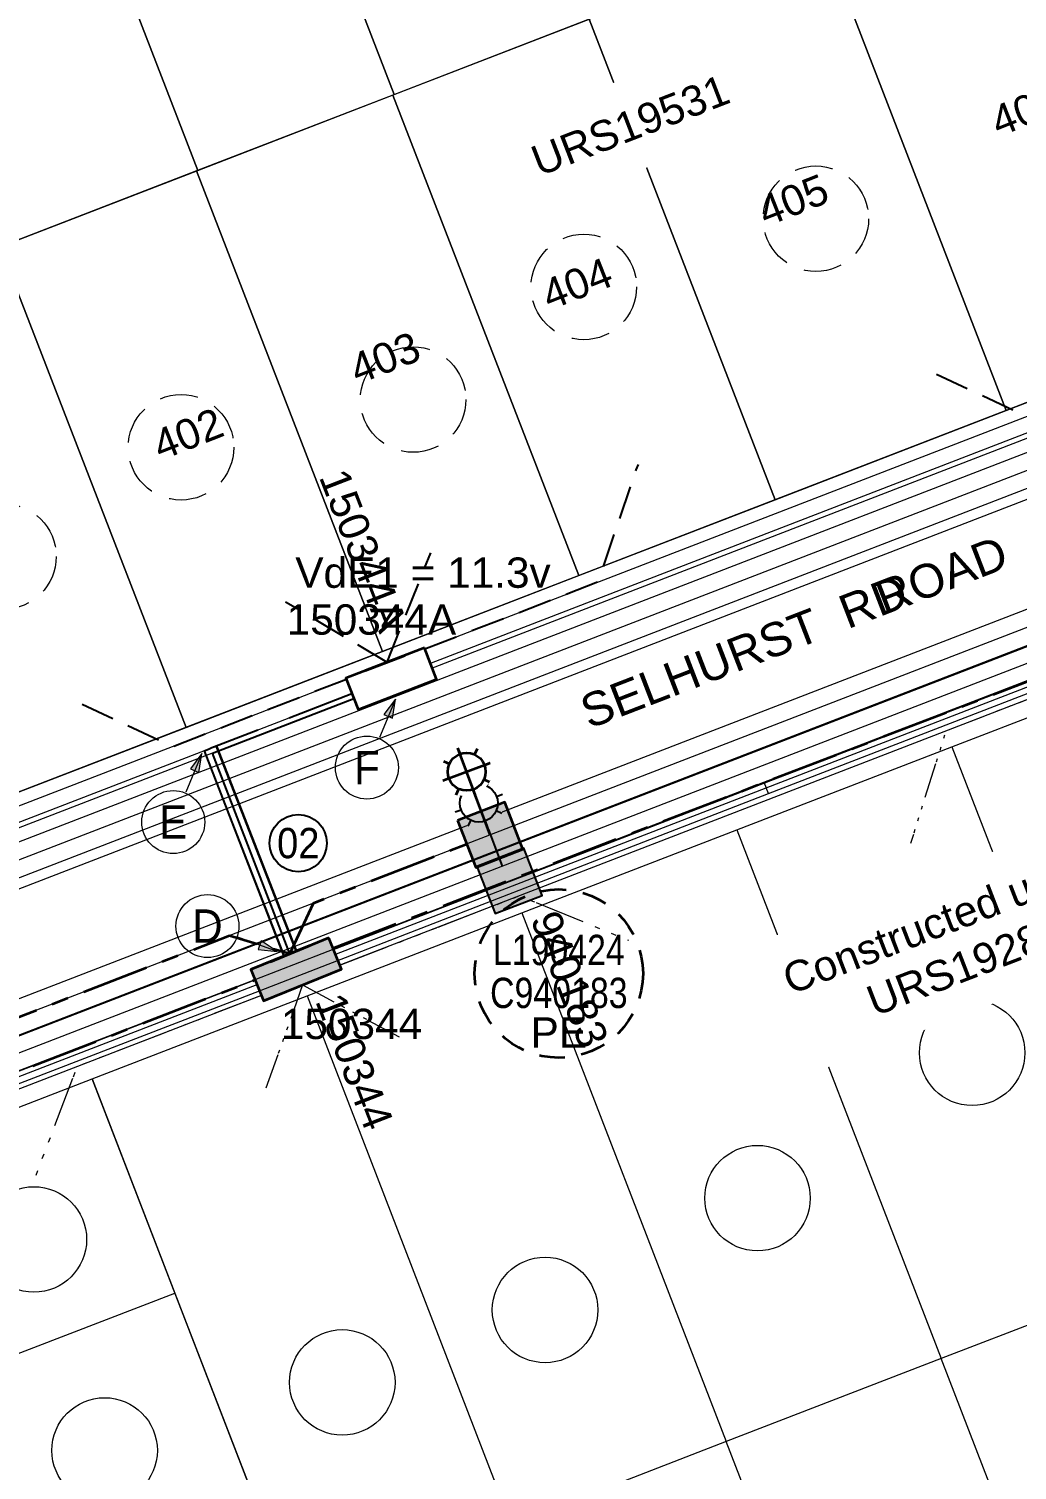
# Model space of a CAD drawing. Header units: metres. Extents: x 0 to 311505, y 0 to 6270811.
# Drawn here: x 310844.2 to 310902.9, y 6270259.9 to 6270345.5 of the extents above; entities that cross this region are included whole.
import ezdxf
from ezdxf import colors
from ezdxf.entities.mleader import LeaderData, LeaderLine
from ezdxf.enums import TextEntityAlignment as Align
from ezdxf.math import Vec2, Vec3

# ---------------------------------------------------------------- set-up
doc = ezdxf.new("R2010")
doc.units = ezdxf.units.M
for name, pattern in [('Cable Exist UG', [7, 4, -1, 1, -1]), ('Dash', [5, 3, -2]), ('HIDDEN', [0.375, 0.25, -0.125]), ('IE Trench LV', [6, 4, -2]), ('PHANTOM', [6.15, 3, -0.75, 0.3, -0.75, 0.3, -0.75, 0.3])]:
    doc.linetypes.add(name, pattern=pattern)
doc.layers.get('0').update_dxf_attribs({"color": 6})
for name, color, linetype, lineweight in [('_User Miscellaneous1', 30, 'Continuous', 13), ('_User Miscellaneous2', 31, 'Continuous', 13), ('_User_LV_Exist', 5, 'Continuous', 35), ('Cadastre Developer_SP_NEW', 92, 'Continuous', 15), ('Cadastre Land Parcels_SP_EXT', 118, 'Continuous', 15), ('Cadastre Water_SP_EXT', 158, 'Continuous', 15)]:
    doc.layers.add(name, color=color, linetype=linetype, lineweight=lineweight)
doc.layers.add('_User Miscellaneous10', color=252, linetype='Continuous', lineweight=13, plot=False, transparency=0.9)
doc.layers.add('_User Miscellaneous8', color=181, linetype='Continuous', lineweight=13, transparency=0.5)
doc.layers.add('Cadastre Roads_SP_NEW', color=214, linetype='Continuous', lineweight=15, transparency=0.65)
for name, color, linetype in [('Duct_SP_NEW', 2, 'Continuous'), ('Equip_SP_SL_EXT', 7, 'Continuous'), ('Equip_SP_SL_NEW', 2, 'Continuous'), ('Mains_LV_NEW_R94', 2, 'Continuous'), ('Mains_LV_New_T84', 2, 'Cable x'), ('Notes', 7, 'Continuous'), ('Services_SP_NEW_UG', 2, 'IE Trench LV'), ('SupportsUG_SP_LV_EXT', 7, 'Continuous'), ('SupportsUG_SP_LV_NEW', 2, 'Continuous'), ('SupportsUG_SP_LV_SL_NEW', 2, 'Continuous'), ('Trench_SP_NEW', 2, 'Continuous')]:
    doc.layers.add(name, color=color, linetype=linetype)
doc.styles.add('ARIAL', font='arial.ttf', dxfattribs={"height": 2})
doc.styles.add('ieISOCP', font='arial.ttf', dxfattribs={"height": 1.5})
doc.styles.add('SL_LABEL', font='arial.ttf', dxfattribs={"height": 2})
doc.styles.get("Standard").update_dxf_attribs({"font": 'arial.ttf'})
doc.linetypes.add('Cable 1', pattern='A,5,-0.3,["//",Standard,S=1.35,R=0,X=0,Y=-0.65],-1.2', length=6.5)
doc.linetypes.add('Cable x', pattern='A,4.5,-0.01,["X",Standard,S=1.25,R=0,X=0,Y=-0.65],-1.2', length=5.71)

# ---------------------------------------------------------------- blocks, each defined once
blk = doc.blocks.new('*U469')
at = {"transparency": 33554687, "width": 0.9}
blk.add_attdef('ASSET_NUM', text='', height=2, dxfattribs=at).set_placement((4, 2), align=Align.MIDDLE_LEFT)
at = {"transparency": 33554687}
for tag, p, flags in [('SUBURB', (-2, 0), 1), ('STREETNAME', (-1.8, 0), 9), ('PARENT', (-1.6, 0), 9), ('NOTES', (-1.4, 0), 9), ('LOCATION', (-1.2, 0), 9), ('LEGEND', (-1, 0), 9), ('USAGE', (-0.8, 0), 9), ('SUPPORT_TYPE', (-0.6, 0), 9), ('STATE', (-0.4, 0), 9), ('OWNED_BY', (-0.2, 0), 9)]:
    blk.add_attdef(tag, p, '', height=0.2, rotation=270, dxfattribs=dict(at, flags=flags))
blk.add_wipeout([(2.693, 0.019), (-1.937, -1.871), (-2.693, -0.019), (1.937, 1.871)], dxfattribs=at)
at = {"layer": 'SupportsUG_SP_LV_EXT', "transparency": 33554687}
h = blk.add_hatch(color=256, dxfattribs=at)
h.dxf.hatch_style = 1
h.paths.add_polyline_path([(1.937, 1.871), (-1.535, 0.453), (0.779, 1.398), (-2.693, -0.019), (-1.937, -1.871), (2.693, 0.019)])
at = {"transparency": 33554687}
blk.add_lwpolyline([(1.937, 1.871), (-1.535, 0.453), (0.779, 1.398), (-2.693, -0.019), (-1.937, -1.871), (2.693, 0.019)], close=True, dxfattribs=at)
blk = doc.blocks.new('*U367')
at = {"width": 0.9}
blk.add_attdef('ASSET_NUM', text='', height=2, dxfattribs=at).set_placement((4, 2), align=Align.MIDDLE_LEFT)
for tag, p, flags in [('SUBURB', (-2, 0), 1), ('STREETNAME', (-1.8, 0), 9), ('PARENT', (-1.6, 0), 9), ('NOTES', (-1.4, 0), 9), ('LOCATION', (-1.2, 0), 9), ('LEGEND', (-1, 0), 9), ('USAGE', (-0.8, 0), 9), ('SUPPORT_TYPE', (-0.6, 0), 9), ('STATE', (-0.4, 0), 9), ('OWNED_BY', (-0.2, 0), 9)]:
    blk.add_attdef(tag, p, '', height=0.2, rotation=270, dxfattribs=dict(flags=flags))
at = {"transparency": 33554687}
blk.add_wipeout([(2.692, -0.032), (-1.972, -1.834), (-2.692, 0.032), (1.972, 1.834)], dxfattribs=at)
blk.add_lwpolyline([(1.972, 1.834), (-1.526, 0.482), (0.806, 1.383), (-2.692, 0.032), (-1.972, -1.834), (2.692, -0.032)], close=True)
blk = doc.blocks.new('*U352')
at = {"layer": 'Equip_SP_SL_EXT'}
h = blk.add_hatch(color=256, dxfattribs=at)
h.dxf.hatch_style = 1
h.paths.add_polyline_path([(-1.5, 1.5), (-1.5, -1.5), (1.5, -1.5), (1.5, 1.5)])
blk.add_lwpolyline([(-1.5, 1.5), (-1.5, -1.5), (1.5, -1.5), (1.5, 1.5)], close=True)
at = {"width": 0.9, "flags": 8}
blk.add_attdef('ASSET_NUM', text='', height=2, dxfattribs=at).set_placement((4, 2), align=Align.MIDDLE_LEFT)
at = {"flags": 1}
blk.add_attdef('Z', (-2.351, -1.813), '', height=0.2, rotation=270, dxfattribs=at)
at = {"flags": 9}
for tag, p in [('NOTES', (-2, -1.813)), ('SUBURB', (-1.8, -1.813)), ('STREETNAME', (-1.6, -1.813)), ('LOCATION', (-1.4, -1.813)), ('LEGEND', (-1.2, -1.813)), ('USAGE', (-1, -1.813)), ('STATE', (-0.8, -1.813)), ('OWNED_BY', (-0.6, -1.813)), ('COLUMN_TYPE', (-0.4, -1.813)), ('STREET_CODE', (-0.2, -1.813)), ('STRUCTURE_PLANT_NUMBER', (0.031, -1.813))]:
    blk.add_attdef(tag, text='', height=0.2, rotation=270, dxfattribs=at).set_placement(p, align=Align.MIDDLE_LEFT)
blk = doc.blocks.new('*U431')
blk.add_circle((0, 0), 1.7)
at = {"width": 0.9}
blk.add_attdef('CODE', text='', height=1.8, dxfattribs=at).set_placement((0, 0), align=Align.MIDDLE_CENTER)
at = {"flags": 1}
blk.add_attdef('Z', (0, 0), '', height=0.2, dxfattribs=at)
blk = doc.blocks.new('*U458')
at = {"transparency": 33554687, "style": 'SL_LABEL'}
for tag, height, rotation, flags, p in [('ASSET_NUM', 1, 110.46984, 8, (3.469, -0.047)), ('STREET_CODE', 0.001, 270, 9, (0.001, 0))]:
    blk.add_attdef(tag, text='', height=height, rotation=rotation, dxfattribs=dict(at, flags=flags)).set_placement(p, align=Align.MIDDLE_LEFT)
at = {"transparency": 33554687}
for tag, height, rotation, flags, p in [('LNUMBER', 1, 110.46984, 8, (5.343, 0.653)), ('LANTNUMBER', 0.2, 270, 9, (-1.4, 2.6)), ('LOUTREACH', 0.2, 270, 9, (-1.4, 2.2)), ('LOUTREACHVOCAB', 0.2, 270, 9, (-1.4, 2)), ('LRATECODE', 0.2, 270, 9, (-1.4, 1.8)), ('LREMOVE', 0.2, 270, 9, (-1.4, 1.6)), ('LREPLACE', 0.2, 270, 9, (-1.4, 1.4)), ('LTYPEVOCAB', 0.2, 270, 9, (-1.4, 1)), ('LTYPE', 0.2, 270, 9, (-1.4, 1.2)), ('LEGEND', 0.2, 270, 9, (-1.4, 0.8)), ('SUBURB', 0.2, 270, 9, (-1.4, 0.6)), ('STREETNAME', 0.2, 270, 9, (-1.4, 0.4)), ('LOCATION', 0.2, 270, 9, (-1.4, 0.2)), ('LNEW', 0.2, 270, 9, (-6.4, 0)), ('LMASTVOCAB', 0.2, 270, 9, (-6.2, 0)), ('LMAST', 0.2, 270, 9, (-6, 0)), ('LLAMPVOCAB', 0.2, 270, 9, (-5.8, 0)), ('LLAMP', 0.2, 270, 9, (-5.6, 0)), ('LEXIST', 0.2, 270, 9, (-5.4, 0)), ('LCHARGE3PERCENT', 0.2, 270, 9, (-5.2, 0)), ('LCHARGE3', 0.2, 270, 9, (-5, 0)), ('LCHARGE2PERCENT', 0.2, 270, 9, (-4.8, 0)), ('LCHARGE2', 0.2, 270, 9, (-4.6, 0)), ('LCHARGE1PERCENT', 0.2, 270, 9, (-4.4, 0)), ('LCHARGE1', 0.2, 270, 9, (-4.2, 0)), ('LCATEGORY', 0.2, 270, 9, (-4, 0)), ('LBRACKETVOCAB', 0.2, 270, 9, (-3.8, 0)), ('LBRACKET', 0.2, 270, 9, (-3.6, 0)), ('LKINGHEIGHT', 0.2, 270, 9, (-3.4, 0)), ('CREPLACE', 0.2, 270, 9, (-3.2, 0)), ('CREMOVE', 0.2, 270, 9, (-3, 0)), ('CNUMBER', 0.2, 270, 9, (-2.8, 0)), ('CNEW', 0.2, 270, 9, (-2.6, 0)), ('CEXIST', 0.2, 270, 9, (-2.4, 0)), ('USAGE', 0.2, 270, 9, (-2.2, 0)), ('STATE', 0.2, 270, 9, (-2, 0)), ('OWNED_BY', 0.2, 270, 9, (-1.8, 0)), ('ORIENTATION', 0.2, 270, 9, (-1.6, 0)), ('OPERATING_VOLTAGE', 0.2, 270, 9, (-1.4, 0)), ('MAINTAINED_BY', 0.2, 270, 9, (-1.4, -0.663)), ('NOTES', 0.2, 270, 9, (-1.4, 0)), ('NO_PHASES', 0.2, 270, 9, (-1.2, 0)), ('LANTERN_TYPE', 0.2, 270, 9, (-1, 0)), ('LANTERN_PURPOSE', 0.2, 270, 9, (-0.8, 0)), ('CONTROL_TYPE', 0.2, 270, 9, (-0.6, 0)), ('CONSTRUCTED_VOLTAGE', 0.2, 270, 9, (-0.4, 0))]:
    blk.add_attdef(tag, text='', height=height, rotation=rotation, dxfattribs=dict(at, flags=flags)).set_placement(p, align=Align.MIDDLE_LEFT)
for tag, p, height, flags in [('OPERATED_BY', (-1.4, -0.407), 0.2, 9), ('Z', (0, 0), 0.001, 1)]:
    blk.add_attdef(tag, p, '', height=height, rotation=270, dxfattribs=dict(at, flags=flags))
blk.add_wipeout([(4.865, -0.927), (6.078, -1.143), (7.036, -1.917), (6.82, -3.13), (6.045, -4.088), (4.832, -3.872), (3.874, -3.098), (4.09, -1.885)], dxfattribs=at)
for p, q in [((5.062, -1.454), (4.93, -1.102)), ((6.078, -1.143), (5.922, -1.484)), ((4.09, -1.885), (4.431, -2.041)), ((6.509, -2.114), (6.86, -1.983)), ((4.05, -3.032), (4.401, -2.901)), ((6.82, -3.13), (6.478, -2.975)), ((4.832, -3.872), (4.988, -3.531)), ((6.854, -6.255), (5.848, -3.562))]:
    blk.add_line(p, q, dxfattribs=at)
blk.add_circle((5.455, -2.508), 1.125, dxfattribs=at)
blk = doc.blocks.new('*U474')
at = {"transparency": 33554687, "style": 'SL_LABEL'}
for tag, height, rotation, flags, p in [('ASSET_NUM', 1, 110.46984, 8, (3.469, -0.047)), ('STREET_CODE', 0.001, 270, 9, (0.001, 0))]:
    blk.add_attdef(tag, text='', height=height, rotation=rotation, dxfattribs=dict(at, flags=flags)).set_placement(p, align=Align.MIDDLE_LEFT)
at = {"transparency": 33554687}
for tag, height, rotation, flags, p in [('LNUMBER', 1, 110.46984, 8, (5.343, 0.653)), ('LANTNUMBER', 0.2, 270, 9, (-1.4, 2.6)), ('LOUTREACH', 0.2, 270, 9, (-1.4, 2.2)), ('LOUTREACHVOCAB', 0.2, 270, 9, (-1.4, 2)), ('LRATECODE', 0.2, 270, 9, (-1.4, 1.8)), ('LREMOVE', 0.2, 270, 9, (-1.4, 1.6)), ('LREPLACE', 0.2, 270, 9, (-1.4, 1.4)), ('LTYPEVOCAB', 0.2, 270, 9, (-1.4, 1)), ('LTYPE', 0.2, 270, 9, (-1.4, 1.2)), ('LEGEND', 0.2, 270, 9, (-1.4, 0.8)), ('SUBURB', 0.2, 270, 9, (-1.4, 0.6)), ('STREETNAME', 0.2, 270, 9, (-1.4, 0.4)), ('LOCATION', 0.2, 270, 9, (-1.4, 0.2)), ('LNEW', 0.2, 270, 9, (-6.4, 0)), ('LMASTVOCAB', 0.2, 270, 9, (-6.2, 0)), ('LMAST', 0.2, 270, 9, (-6, 0)), ('LLAMPVOCAB', 0.2, 270, 9, (-5.8, 0)), ('LLAMP', 0.2, 270, 9, (-5.6, 0)), ('LEXIST', 0.2, 270, 9, (-5.4, 0)), ('LCHARGE3PERCENT', 0.2, 270, 9, (-5.2, 0)), ('LCHARGE3', 0.2, 270, 9, (-5, 0)), ('LCHARGE2PERCENT', 0.2, 270, 9, (-4.8, 0)), ('LCHARGE2', 0.2, 270, 9, (-4.6, 0)), ('LCHARGE1PERCENT', 0.2, 270, 9, (-4.4, 0)), ('LCHARGE1', 0.2, 270, 9, (-4.2, 0)), ('LCATEGORY', 0.2, 270, 9, (-4, 0)), ('LBRACKETVOCAB', 0.2, 270, 9, (-3.8, 0)), ('LBRACKET', 0.2, 270, 9, (-3.6, 0)), ('LKINGHEIGHT', 0.2, 270, 9, (-3.4, 0)), ('CREPLACE', 0.2, 270, 9, (-3.2, 0)), ('CREMOVE', 0.2, 270, 9, (-3, 0)), ('CNUMBER', 0.2, 270, 9, (-2.8, 0)), ('CNEW', 0.2, 270, 9, (-2.6, 0)), ('CEXIST', 0.2, 270, 9, (-2.4, 0)), ('USAGE', 0.2, 270, 9, (-2.2, 0)), ('STATE', 0.2, 270, 9, (-2, 0)), ('OWNED_BY', 0.2, 270, 9, (-1.8, 0)), ('ORIENTATION', 0.2, 270, 9, (-1.6, 0)), ('OPERATING_VOLTAGE', 0.2, 270, 9, (-1.4, 0)), ('MAINTAINED_BY', 0.2, 270, 9, (-1.4, -0.663)), ('NOTES', 0.2, 270, 9, (-1.4, 0)), ('NO_PHASES', 0.2, 270, 9, (-1.2, 0)), ('LANTERN_TYPE', 0.2, 270, 9, (-1, 0)), ('LANTERN_PURPOSE', 0.2, 270, 9, (-0.8, 0)), ('CONTROL_TYPE', 0.2, 270, 9, (-0.6, 0)), ('CONSTRUCTED_VOLTAGE', 0.2, 270, 9, (-0.4, 0))]:
    blk.add_attdef(tag, text='', height=height, rotation=rotation, dxfattribs=dict(at, flags=flags)).set_placement(p, align=Align.MIDDLE_LEFT)
for tag, p, height, flags in [('OPERATED_BY', (-1.4, -0.407), 0.2, 9), ('Z', (0, 0), 0.001, 1)]:
    blk.add_attdef(tag, p, '', height=height, rotation=270, dxfattribs=dict(at, flags=flags))
blk.add_wipeout([(4.865, -0.927), (6.078, -1.143), (7.036, -1.917), (6.82, -3.13), (6.045, -4.088), (4.832, -3.872), (3.874, -3.098), (4.09, -1.885)], dxfattribs=at)
for p, q in [((5.062, -1.454), (4.93, -1.102)), ((5.98, -3.913), (4.93, -1.102)), ((6.078, -1.143), (5.922, -1.484)), ((4.05, -3.032), (6.86, -1.983)), ((4.09, -1.885), (4.431, -2.041)), ((6.509, -2.114), (6.86, -1.983)), ((4.05, -3.032), (4.401, -2.901)), ((6.82, -3.13), (6.478, -2.975)), ((4.832, -3.872), (4.988, -3.531)), ((6.854, -6.255), (5.848, -3.562))]:
    blk.add_line(p, q, dxfattribs=at)
blk.add_circle((5.455, -2.508), 1.125, dxfattribs=at)
blk = doc.blocks.new('*U285')
at = {"linetype": 'Dash', "ltscale": 0.5}
blk.add_circle((0, 0), 5, dxfattribs=at)
at = {"insert": (0, -2.6), "char_height": 1.8, "attachment_point": 2}
blk.add_mtext('PE', dxfattribs=at)
at = {"width": 0.8}
blk.add_attdef('SNUMBER', text='', height=1.8, dxfattribs=at).set_placement((0, 0.5), align=Align.CENTER)
at = {"flags": 1}
blk.add_attdef('Z', (0, 0), '', height=0.2, dxfattribs=at)
at = {"width": 0.8}
blk.add_attdef('CNUMBER', text='', height=1.8, dxfattribs=at).set_placement((0, -0.25), align=Align.TOP_CENTER)
blk = doc.blocks.new('*U486')
at = {"transparency": 33554687}
h = blk.add_hatch(color=256, dxfattribs=at)
h.dxf.hatch_style = 1
h.paths.add_polyline_path([(2.906, -0.787), (2.735, -1.258), (3.76, -1.363)])
blk.add_line((3.76, -1.363), (1.645, -0.596), dxfattribs=at)
at = {"transparency": 33554687, "flags": 128}
blk.add_lwpolyline([(2.906, -0.787), (2.735, -1.258), (3.76, -1.363), (2.906, -0.787)], dxfattribs=at)
at = {"transparency": 33554687}
blk.add_circle((0, 0), 1.7, dxfattribs=at)
at = {"transparency": 33554687, "width": 0.9}
blk.add_attdef('CODE', text='', height=1.8, dxfattribs=at).set_placement((0, 0), align=Align.MIDDLE_CENTER)
at = {"transparency": 33554687, "flags": 1}
blk.add_attdef('Z', (0, 0), '', height=0.2, dxfattribs=at)
blk = doc.blocks.new('*U487')
at = {"transparency": 33554687}
h = blk.add_hatch(color=256, dxfattribs=at)
h.dxf.hatch_style = 1
h.paths.add_polyline_path([(0.922, 2.866), (1.383, 2.674), (1.537, 3.693)])
blk.add_line((1.537, 3.693), (0.672, 1.616), dxfattribs=at)
at = {"transparency": 33554687, "flags": 128}
blk.add_lwpolyline([(0.922, 2.866), (1.383, 2.674), (1.537, 3.693), (0.922, 2.866)], dxfattribs=at)
at = {"transparency": 33554687}
blk.add_circle((0, 0), 1.7, dxfattribs=at)
at = {"transparency": 33554687, "width": 0.9}
blk.add_attdef('CODE', text='', height=1.8, dxfattribs=at).set_placement((0, 0), align=Align.MIDDLE_CENTER)
at = {"transparency": 33554687, "flags": 1}
blk.add_attdef('Z', (0, 0), '', height=0.2, dxfattribs=at)

msp = doc.modelspace()

# ---------------------------------------------------------------- linework, layer by layer
at = {"layer": '_User Miscellaneous1', "transparency": 33554687}
for p, q in [((310854.613, 6270302.636), (310854.948, 6270302.767)), ((310854.613, 6270302.636), (310859.714, 6270289.527)), ((310855.284, 6270302.897), (310854.948, 6270302.767)), ((310855.284, 6270302.897), (310860.385, 6270289.788)), ((310859.714, 6270289.527), (310860.049, 6270289.658)), ((310860.385, 6270289.788), (310860.049, 6270289.658))]:
    msp.add_line(p, q, dxfattribs=at)
at = {"layer": '_User Miscellaneous10', "flags": 128}
for points in [[(310821.998, 6270279.569), (310817.696, 6270269.851), (310840.846, 6270209.921), (310850.564, 6270205.619), (311000.215, 6270263.427), (311004.517, 6270273.145), (310981.367, 6270333.075), (310971.649, 6270337.377)], [(310822.745, 6270278.785), (310818.778, 6270269.825), (310841.63, 6270210.668), (310850.59, 6270206.701), (310999.468, 6270264.211), (311003.435, 6270273.171), (310980.583, 6270332.328), (310971.623, 6270336.295)], [(310823.492, 6270278.001), (310819.86, 6270269.799), (310842.413, 6270211.415), (310850.616, 6270207.783), (310998.721, 6270264.994), (311002.353, 6270273.197), (310979.8, 6270331.581), (310971.597, 6270335.212)], [(310824.238, 6270277.218), (310820.942, 6270269.773), (310843.197, 6270212.161), (310850.642, 6270208.865), (310997.975, 6270265.778), (311001.271, 6270273.223), (310979.016, 6270330.834), (310971.571, 6270334.13)], [(310824.985, 6270276.434), (310822.024, 6270269.747), (310843.98, 6270212.908), (310850.668, 6270209.947), (310997.228, 6270266.561), (311000.188, 6270273.249), (310978.233, 6270330.088), (310971.545, 6270333.048)], [(310825.732, 6270275.651), (310823.106, 6270269.721), (310844.764, 6270213.655), (310850.694, 6270211.029), (310996.481, 6270267.345), (310999.106, 6270273.275), (310977.449, 6270329.341), (310971.519, 6270331.966)]]:
    msp.add_lwpolyline(points, close=True, dxfattribs=at)
at = {"layer": '_User Miscellaneous10', "color": 4, "flags": 128}
msp.add_lwpolyline([(310825.209, 6270276.199), (310822.349, 6270269.739), (310844.215, 6270213.132), (310850.676, 6270210.272), (310997.004, 6270266.796), (310999.864, 6270273.257), (310977.997, 6270329.864), (310971.537, 6270332.724)], close=True, dxfattribs=at)
at = {"layer": '_User Miscellaneous10', "linetype": 'PHANTOM', "ltscale": 0.7, "flags": 128}
msp.add_lwpolyline([(310909.048, 6270307.835), (310898.625, 6270303.808), (310896.529, 6270297.13)], dxfattribs=at)
at = {"layer": '_User Miscellaneous8', "color": 1, "linetype": 'HIDDEN', "ltscale": 9, "transparency": 33554687}
msp.add_circle((310890.908, 6270334.225), 3.132, dxfattribs=at)
at = {"layer": '_User Miscellaneous8', "color": 3, "linetype": 'HIDDEN', "ltscale": 9, "transparency": 33554687}
for centre in [(310877.125, 6270330.174), (310866.991, 6270323.489), (310853.208, 6270320.653), (310842.668, 6270314.172)]:
    msp.add_circle(centre, 3.132, dxfattribs=at)
at = {"layer": '_User Miscellaneous8', "color": 3, "transparency": 33554687}
for centre in [(310900.187, 6270284.706), (310887.441, 6270276.076), (310874.826, 6270269.434)]:
    msp.add_circle(centre, 3.132, dxfattribs=at)
at = {"layer": 'Cadastre Developer_SP_NEW'}
for p, q in [((310898.985, 6270302.876), (310911.75, 6270307.806)), ((310886.221, 6270297.945), (310898.985, 6270302.876)), ((310898.985, 6270302.876), (310911.114, 6270271.476)), ((310873.456, 6270293.014), (310886.221, 6270297.945)), ((310886.221, 6270297.945), (310898.35, 6270266.546)), ((310860.691, 6270288.083), (310873.456, 6270293.014)), ((310873.456, 6270293.014), (310885.585, 6270261.615)), ((310847.927, 6270283.152), (310860.691, 6270288.083)), ((310860.691, 6270288.083), (310872.82, 6270256.684)), ((310826.478, 6270274.867), (310847.927, 6270283.152)), ((310847.927, 6270283.152), (310852.839, 6270270.435)), ((310860.056, 6270251.753), (310847.927, 6270283.152)), ((310911.114, 6270271.476), (310898.35, 6270266.546)), ((310827.66, 6270260.709), (310852.839, 6270270.435)), ((310852.839, 6270270.435), (310857.645, 6270257.995)), ((310898.35, 6270266.546), (310885.585, 6270261.615)), ((310910.462, 6270235.189), (310898.35, 6270266.546)), ((310885.585, 6270261.615), (310872.82, 6270256.684)), ((310897.698, 6270230.258), (310885.585, 6270261.615))]:
    msp.add_line(p, q, dxfattribs=at)
at = {"layer": 'Cadastre Developer_SP_NEW', "linetype": 'Continuous'}
for points in [[(310904.897, 6270356.675), (310891.175, 6270351.374), (310902.209, 6270322.841), (310915.931, 6270328.141), (310904.897, 6270356.675)], [(310891.175, 6270351.374), (310877.453, 6270346.073), (310888.489, 6270317.54), (310902.209, 6270322.841), (310891.175, 6270351.374)], [(310877.453, 6270346.073), (310865.793, 6270341.569), (310876.829, 6270313.035), (310888.489, 6270317.54), (310877.453, 6270346.073)], [(310865.793, 6270341.569), (310854.133, 6270337.064), (310865.167, 6270308.532), (310876.829, 6270313.035), (310865.793, 6270341.569)], [(310854.133, 6270337.064), (310842.473, 6270332.561), (310853.507, 6270304.027), (310865.167, 6270308.532), (310854.133, 6270337.064)], [(310842.473, 6270332.561), (310830.914, 6270328.095), (310841.938, 6270299.562), (310853.507, 6270304.027), (310842.473, 6270332.561)]]:
    msp.add_lwpolyline(points, close=True, dxfattribs=at)
at = {"layer": 'Cadastre Land Parcels_SP_EXT', "linetype": 'Continuous'}
for points in [[(310877.508, 6270346.095), (310866.49, 6270374.615), (310854.839, 6270370.117), (310865.86, 6270341.596), (310877.508, 6270346.095)], [(310865.86, 6270341.596), (310854.839, 6270370.117), (310843.191, 6270365.618), (310854.211, 6270337.097), (310865.86, 6270341.596)], [(310854.211, 6270337.097), (310843.191, 6270365.618), (310831.541, 6270361.118), (310842.562, 6270332.597), (310854.211, 6270337.097)]]:
    msp.add_lwpolyline(points, close=True, dxfattribs=at)
at = {"layer": 'Cadastre Roads_SP_NEW'}
msp.add_line((310825.055, 6270278.552), (310970.124, 6270334.59), dxfattribs=at)
at = {"layer": 'Cadastre Water_SP_EXT'}
msp.add_line((310826.529, 6270287.858), (310970.864, 6270343.613), dxfattribs=at)
at = {"layer": 'Duct_SP_NEW', "ltscale": 0.7, "transparency": 33554674}
for p, q in [((310854.575, 6270302.622), (310854.948, 6270302.767)), ((310854.575, 6270302.622), (310859.677, 6270289.513)), ((310855.321, 6270302.912), (310854.948, 6270302.767)), ((310855.321, 6270302.912), (310860.422, 6270289.803)), ((310859.677, 6270289.513), (310860.049, 6270289.658)), ((310860.422, 6270289.803), (310860.049, 6270289.658))]:
    msp.add_line(p, q, dxfattribs=at)
at = {"layer": 'Services_SP_NEW_UG', "color": 2, "ltscale": 0.5, "transparency": 33554687, "flags": 128}
msp.add_lwpolyline([(310913.764, 6270326.476), (310903.441, 6270322.468), (310897.668, 6270325.175)], dxfattribs=at)

# ---------------------------------------------------------------- texts
at = {"layer": '_User Miscellaneous1', "style": 'ARIAL'}
msp.add_text('SELHURST     ROAD ', height=2, rotation=21.12056, dxfattribs=at).set_placement((310877.44, 6270303.915))
at = {"layer": '_User_LV_Exist', "transparency": 33554674, "style": 'ARIAL'}
msp.add_text('SELHURST  RD ', height=2, rotation=21.12056, dxfattribs=at).set_placement((310877.44, 6270303.915))

# ---------------------------------------------------------------- next in the draw order: block references
at = {"layer": 'SupportsUG_SP_LV_NEW'}
ref = msp.add_blockref('*U469', (310860.049, 6270289.658), dxfattribs=at)
ref.add_attrib('ASSET_NUM', '150344', dxfattribs={"layer": '0', "height": 1.8, "rotation": 291.12085}).set_placement((310862.001, 6270288.106), align=Align.MIDDLE_LEFT)

# ---------------------------------------------------------------- next in the draw order: linework, layer by layer
at = {"layer": '_User Miscellaneous10', "flags": 128}
for points in [[(310728.647, 6270277.35), (310714.575, 6270313.772), (310718.464, 6270322.564), (310770.621, 6270342.713), (310779.41, 6270338.817), (310792.023, 6270306.173), (310803.952, 6270308.634), (310790.617, 6270343.145), (310794.505, 6270351.938), (310943.073, 6270409.325), (310951.875, 6270405.44), (310972.445, 6270352.15), (310968.564, 6270343.361), (310944.9, 6270334.218), (310843.661, 6270295.102), (310819.991, 6270285.972), (310811.203, 6270289.867), (310806.716, 6270301.482), (310806.226, 6270302.75)], [(310729.58, 6270277.71), (310715.657, 6270313.747), (310719.211, 6270321.781), (310770.595, 6270341.63), (310778.626, 6270338.07), (310791.395, 6270305.022), (310805.31, 6270307.893), (310791.699, 6270343.12), (310795.252, 6270351.154), (310943.048, 6270408.244), (310951.092, 6270404.692), (310971.363, 6270352.175), (310967.816, 6270344.144), (310944.539, 6270335.151), (310843.301, 6270296.035), (310820.018, 6270287.054), (310811.986, 6270290.614), (310807.649, 6270301.842), (310807.158, 6270303.111)], [(310730.513, 6270278.07), (310716.739, 6270313.721), (310719.958, 6270320.997), (310770.568, 6270340.548), (310777.842, 6270337.324), (310790.768, 6270303.872), (310806.669, 6270307.153), (310792.781, 6270343.094), (310795.999, 6270350.371), (310943.022, 6270407.162), (310950.308, 6270403.945), (310970.281, 6270352.201), (310967.069, 6270344.928), (310944.179, 6270336.084), (310842.94, 6270296.967), (310820.044, 6270288.136), (310812.77, 6270291.36), (310808.581, 6270302.202), (310808.091, 6270303.471)], [(310731.242, 6270278.352), (310717.585, 6270313.701), (310720.542, 6270320.385), (310770.548, 6270339.702), (310777.23, 6270336.74), (310790.277, 6270302.972), (310807.731, 6270306.573), (310793.627, 6270343.074), (310796.583, 6270349.758), (310943.003, 6270406.316), (310949.695, 6270403.361), (310969.435, 6270352.221), (310966.485, 6270345.54), (310943.897, 6270336.813), (310842.659, 6270297.697), (310820.065, 6270288.982), (310813.383, 6270291.944), (310809.311, 6270302.484), (310809.192, 6270302.791)], [(310732.378, 6270278.791), (310718.903, 6270313.669), (310721.452, 6270319.43), (310770.516, 6270338.384), (310776.275, 6270335.831), (310789.513, 6270301.571), (310809.385, 6270305.671), (310794.945, 6270343.042), (310797.493, 6270348.804), (310942.971, 6270404.998), (310948.741, 6270402.451), (310968.118, 6270352.252), (310965.575, 6270346.494), (310943.458, 6270337.949), (310842.22, 6270298.833), (310820.097, 6270290.3), (310814.337, 6270292.853), (310810.447, 6270302.923), (310809.957, 6270304.192)], [(310733.108, 6270279.073), (310719.749, 6270313.649), (310722.036, 6270318.818), (310770.495, 6270337.538), (310775.662, 6270335.247), (310789.022, 6270300.671), (310810.448, 6270305.092), (310795.791, 6270343.022), (310798.077, 6270348.191), (310942.952, 6270404.152), (310948.128, 6270401.866), (310967.272, 6270352.272), (310964.99, 6270347.107), (310943.176, 6270338.679), (310841.938, 6270299.562), (310820.118, 6270291.146), (310814.95, 6270293.437), (310811.176, 6270303.205), (310810.679, 6270304.493)]]:
    msp.add_lwpolyline(points, dxfattribs=at)
at = {"layer": '_User Miscellaneous10', "color": 4, "flags": 128}
msp.add_lwpolyline([(310731.522, 6270278.46), (310717.91, 6270313.693), (310720.766, 6270320.15), (310770.54, 6270339.377), (310776.994, 6270336.516), (310790.089, 6270302.627), (310808.138, 6270306.351), (310793.952, 6270343.066), (310796.807, 6270349.523), (310942.995, 6270405.991), (310949.46, 6270403.137), (310969.111, 6270352.229), (310966.261, 6270345.775), (310943.789, 6270337.093), (310842.55, 6270297.977), (310820.073, 6270289.307), (310813.618, 6270292.168), (310809.591, 6270302.592), (310809.381, 6270303.136)], dxfattribs=at)
at = {"layer": '_User Miscellaneous10', "linetype": 'PHANTOM', "flags": 128}
for points in [[(310862.647, 6270289.91), (310873.306, 6270294.028), (310879.787, 6270291.384)], [(310857.982, 6270288.108), (310847.03, 6270283.878), (310844.546, 6270277.333)]]:
    msp.add_lwpolyline(points, dxfattribs=at)
at = {"layer": '_User Miscellaneous10', "linetype": 'PHANTOM', "ltscale": 0.7, "flags": 128}
for points in [[(310860.421, 6270288.729), (310858.088, 6270282.129)], [(310860.428, 6270288.732), (310866.591, 6270285.413)]]:
    msp.add_lwpolyline(points, dxfattribs=at)
at = {"layer": '_User_LV_Exist', "color": 3, "linetype": 'Cable Exist UG', "flags": 128}
msp.add_lwpolyline([(310825.415, 6270277.714), (310825.79, 6270276.745), (310857.604, 6270289.034)], dxfattribs=at)

# ---------------------------------------------------------------- next in the draw order: block references
at = {"layer": 'SupportsUG_SP_LV_NEW', "transparency": 33554687}
ref = msp.add_blockref('*U367', (310865.691, 6270306.918), dxfattribs=at)
ref.add_attrib('ASSET_NUM', '150344A', dxfattribs={"layer": '0', "height": 1.8, "rotation": 291.14258}).set_placement((310862.221, 6270319.227), align=Align.MIDDLE_LEFT)

# ---------------------------------------------------------------- next in the draw order: linework, layer by layer
at = {"layer": '_User_LV_Exist', "color": 3, "linetype": 'Cable Exist UG', "flags": 128}
msp.add_lwpolyline([(310862.233, 6270290.924), (310908.67, 6270308.761)], dxfattribs=at)
at = {"layer": 'Mains_LV_NEW_R94', "color": 2, "linetype": 'Cable 1', "transparency": 33554687, "flags": 128}
msp.add_lwpolyline([(310859.671, 6270290.583), (310855.07, 6270302.492), (310863.468, 6270305.736)], dxfattribs=at)
at = {"layer": 'Services_SP_NEW_UG', "color": 2, "ltscale": 0.5, "transparency": 33554687, "flags": 128}
for points in [[(310867.689, 6270308.682), (310877.991, 6270312.682), (310880.241, 6270319.31), (310880.374, 6270319.624)], [(310865.443, 6270307.898), (310868.046, 6270314.397)], [(310865.436, 6270307.896), (310859.415, 6270311.466)], [(310863.029, 6270306.873), (310852.705, 6270302.865), (310846.932, 6270305.572)]]:
    msp.add_lwpolyline(points, dxfattribs=at)

# ---------------------------------------------------------------- next in the draw order: texts
at = {"layer": 'Mains_LV_New_T84', "color": 6, "ltscale": 0.7, "transparency": 33554674, "insert": (310859.996, 6270314.111), "char_height": 1.8, "width": 15.39476, "attachment_point": 1, "style": 'ieISOCP'}
msp.add_mtext('VdE1 = 11.3v', dxfattribs=at)

# ---------------------------------------------------------------- next in the draw order: leaders
at = {"layer": 'Notes'}
ml = msp.add_multileader_mtext('Standard', dxfattribs=at)
ml.set_content('Constructed under  \\PURS15861', color=256)
ml.set_leader_properties()
ml.build(insert=Vec2(0, 0))
ml.multileader.update_dxf_attribs({"leader_type": 2, "has_text_frame": 1, "text_left_attachment_type": 2, "text_right_attachment_type": 2, "dogleg_length": 0.01})
ctx = ml.context
ctx.base_point, ctx.char_height, ctx.plane_origin, ctx.plane_x_axis, ctx.plane_y_axis = Vec3(310975.102, 6270390.559), 1.8, Vec3(312213.891, 6270750.769), Vec3(0.932874, 0.360203), Vec3(-0.360203, 0.932874)
ctx.left_attachment, ctx.right_attachment, ctx.text_align_type = 2, 2, 1
notes = []
notes.append((ctx, [(0, (0, 0, 0), (0, 0), (1, 0), 1, [])]))
ctx.mtext.insert, ctx.mtext.text_direction, ctx.mtext.rotation, ctx.mtext.width, ctx.mtext.alignment, ctx.mtext.flow_direction = Vec3(310985.694, 6270397.27), Vec3(0.932874, 0.360203), 0.368486, 20.92345, 2, 5
ctx.mtext.has_bg_fill, ctx.mtext.bg_color, ctx.mtext.bg_scale_factor, ctx.mtext.bg_transparency, ctx.mtext.use_window_bg_color = 1, -1073741824, 2, 0, 1
for ctx, leaders in notes:
    for number, flags, end, landing, length, lines in leaders:
        leader = LeaderData()
        leader.index, (leader.has_last_leader_line, leader.has_dogleg_vector, leader.attachment_direction) = number, flags
        leader.last_leader_point, leader.dogleg_vector, leader.dogleg_length = Vec3(end), Vec3(landing), length
        for number, points, colour, breaks in lines:
            line = LeaderLine()
            line.index, line.vertices, line.color, line.breaks = number, Vec3.list(points), colors.encode_raw_color(colour), breaks
            leader.lines.append(line)
        ctx.leaders.append(leader)

# ---------------------------------------------------------------- next in the draw order: texts
at = {"layer": '_User Miscellaneous1', "transparency": 33554687, "oblique": 360, "width": 1}
msp.add_text('406', height=1.8, rotation=21.5, dxfattribs=at).set_placement((310901.755, 6270339.066))

# ---------------------------------------------------------------- next in the draw order: leaders
at = {"layer": 'Notes'}
ml = msp.add_multileader_mtext('Standard', dxfattribs=at)
ml.set_content('Constructed under  \\PURS16270', color=256)
ml.set_leader_properties()
ml.build(insert=Vec2(0, 0))
ml.multileader.update_dxf_attribs({"leader_type": 2, "has_text_frame": 1, "text_left_attachment_type": 2, "text_right_attachment_type": 2, "dogleg_length": 0.01})
ctx = ml.context
ctx.base_point, ctx.char_height, ctx.plane_origin, ctx.plane_x_axis, ctx.plane_y_axis = Vec3(310863.5, 6270348.229), 1.8, Vec3(312104.333, 6270705.463), Vec3(0.932874, 0.360203), Vec3(-0.360203, 0.932874)
ctx.left_attachment, ctx.right_attachment, ctx.text_align_type = 2, 2, 1
notes = []
notes.append((ctx, [(0, (0, 0, 0), (0, 0), (1, 0), 1, [])]))
ctx.mtext.insert, ctx.mtext.text_direction, ctx.mtext.rotation, ctx.mtext.width, ctx.mtext.alignment, ctx.mtext.flow_direction = Vec3(310874.091, 6270354.941), Vec3(0.932874, 0.360203), 0.368486, 20.92345, 2, 5
ctx.mtext.has_bg_fill, ctx.mtext.bg_color, ctx.mtext.bg_scale_factor, ctx.mtext.bg_transparency, ctx.mtext.use_window_bg_color = 1, -1073741824, 2, 0, 1
for ctx, leaders in notes:
    for number, flags, end, landing, length, lines in leaders:
        leader = LeaderData()
        leader.index, (leader.has_last_leader_line, leader.has_dogleg_vector, leader.attachment_direction) = number, flags
        leader.last_leader_point, leader.dogleg_vector, leader.dogleg_length = Vec3(end), Vec3(landing), length
        for number, points, colour, breaks in lines:
            line = LeaderLine()
            line.index, line.vertices, line.color, line.breaks = number, Vec3.list(points), colors.encode_raw_color(colour), breaks
            leader.lines.append(line)
        ctx.leaders.append(leader)

# ---------------------------------------------------------------- next in the draw order: leaders
ml = msp.add_multileader_mtext('Standard', dxfattribs=at)
ml.set_content('URS19531', color=256)
ml.set_leader_properties()
ml.build(insert=Vec2(0, 0))
ml.multileader.update_dxf_attribs({"leader_type": 2, "has_text_frame": 1, "text_left_attachment_type": 2, "text_right_attachment_type": 2, "dogleg_length": 0.01})
ctx = ml.context
ctx.base_point, ctx.char_height, ctx.plane_origin, ctx.plane_x_axis, ctx.plane_y_axis = Vec3(310872.601, 6270336.935), 1.8, Vec3(312113.214, 6270685.405), Vec3(0.932874, 0.360203), Vec3(-0.360203, 0.932874)
ctx.left_attachment, ctx.right_attachment, ctx.text_align_type = 2, 2, 1
notes = []
notes.append((ctx, [(0, (0, 0, 0), (0, 0), (1, 0), 1, [])]))
ctx.mtext.insert, ctx.mtext.text_direction, ctx.mtext.rotation, ctx.mtext.width, ctx.mtext.alignment, ctx.mtext.flow_direction = Vec3(310879.562, 6270340.621), Vec3(0.932874, 0.360203), 0.368486, 12.73122, 2, 5
ctx.mtext.has_bg_fill, ctx.mtext.bg_color, ctx.mtext.bg_scale_factor, ctx.mtext.bg_transparency, ctx.mtext.use_window_bg_color = 1, -1073741824, 2, 0, 1
for ctx, leaders in notes:
    for number, flags, end, landing, length, lines in leaders:
        leader = LeaderData()
        leader.index, (leader.has_last_leader_line, leader.has_dogleg_vector, leader.attachment_direction) = number, flags
        leader.last_leader_point, leader.dogleg_vector, leader.dogleg_length = Vec3(end), Vec3(landing), length
        for number, points, colour, breaks in lines:
            line = LeaderLine()
            line.index, line.vertices, line.color, line.breaks = number, Vec3.list(points), colors.encode_raw_color(colour), breaks
            leader.lines.append(line)
        ctx.leaders.append(leader)

# ---------------------------------------------------------------- next in the draw order: linework, layer by layer
at = {"layer": '_User Miscellaneous1', "transparency": 33554687}
for p, q in [((310887.824, 6270300.772), (310934.347, 6270318.744)), ((310888.084, 6270300.101), (310934.606, 6270318.072)), ((310887.824, 6270300.772), (310887.954, 6270300.437)), ((310888.084, 6270300.101), (310887.954, 6270300.437))]:
    msp.add_line(p, q, dxfattribs=at)
at = {"layer": '_User Miscellaneous8', "color": 3, "transparency": 33554687}
for centre in [(310844.474, 6270273.621), (310862.784, 6270265.134)]:
    msp.add_circle(centre, 3.132, dxfattribs=at)
at = {"layer": '_User Miscellaneous8', "color": 2, "transparency": 33554687}
msp.add_circle((310848.672, 6270261.092), 3.132, dxfattribs=at)
at = {"layer": '_User_LV_Exist', "color": 4, "linetype": 'Cable Exist UG', "flags": 128}
msp.add_lwpolyline([(310827.841, 6270280.754), (310856.078, 6270291.661), (310859.671, 6270290.583)], dxfattribs=at)
at = {"layer": 'Trench_SP_NEW', "linetype": 'IE Trench LV', "transparency": 33554687, "flags": 128}
msp.add_lwpolyline([(310863.36, 6270306.016), (310854.948, 6270302.767)], dxfattribs=at)

# ---------------------------------------------------------------- next in the draw order: block references
at = {"layer": '_User Miscellaneous2', "color": 6, "transparency": 33554687}
ref = msp.add_blockref('*U487', (310864.246, 6270301.639), dxfattribs=dict(at, xscale=1.1, yscale=1.1, zscale=1.1))
ref.add_attrib('CODE', 'F', dxfattribs={"layer": '0', "height": 1.98, "width": 0.9}).set_placement((310864.246, 6270301.639), align=Align.MIDDLE_CENTER)
ref = msp.add_blockref('*U487', (310852.75, 6270298.402), dxfattribs=dict(at, xscale=1.1, yscale=1.1, zscale=1.1))
ref.add_attrib('CODE', 'E', dxfattribs={"layer": '0', "height": 1.98, "width": 0.9}).set_placement((310852.75, 6270298.402), align=Align.MIDDLE_CENTER)
at = {"layer": '_User_LV_Exist', "linetype": 'ByBlock', "lineweight": -2}
msp.add_blockref('*U285', (310875.643, 6270289.41), dxfattribs=at).add_auto_attribs({'SNUMBER': 'L190424', 'CNUMBER': 'C940183'})
at = {"layer": 'Duct_SP_NEW', "color": 6}
msp.add_blockref('*U431', (310860.172, 6270297.154), dxfattribs=at).add_auto_attribs({'CODE': '02'})
at = {"layer": 'SupportsUG_SP_LV_SL_NEW', "ltscale": 0.7}
ref = msp.add_blockref('*U352', (310872.715, 6270294.91), dxfattribs=dict(at, rotation=21.120846154022))
ref.add_attrib('ASSET_NUM', '940183', dxfattribs={"height": 1.8, "rotation": 291.1208}).set_placement((310874.78, 6270292.982), align=Align.MIDDLE_LEFT)

# ---------------------------------------------------------------- next in the draw order: texts
at = {"layer": '_User Miscellaneous1', "transparency": 33554687, "oblique": 360, "width": 1}
for s, p in [('405', (310887.936, 6270333.728)), ('404', (310875.091, 6270328.766)), ('403', (310863.69, 6270324.361)), ('402', (310851.994, 6270319.843))]:
    msp.add_text(s, height=1.8, rotation=21.5, dxfattribs=at).set_placement(p)

# ---------------------------------------------------------------- next in the draw order: block references
at = {"layer": '_User_LV_Exist', "transparency": 33554687}
ref = msp.add_blockref('*U367', (310865.691, 6270306.918), dxfattribs=at)
ref.add_attrib('ASSET_NUM', '150344A', dxfattribs={"layer": '0', "height": 1.8}).set_placement((310859.481, 6270310.429), align=Align.MIDDLE_LEFT)
at = {"layer": 'Equip_SP_SL_NEW', "ltscale": 0.7}
msp.add_blockref('*U458', (310865.436, 6270302.035), dxfattribs=at)

# ---------------------------------------------------------------- next in the draw order: linework, layer by layer
at = {"layer": '_User_LV_Exist', "color": 4, "linetype": 'Cable Exist UG', "flags": 128}
msp.add_lwpolyline([(310859.671, 6270290.583), (310861.078, 6270293.593), (310870.17, 6270297.105)], dxfattribs=at)

# ---------------------------------------------------------------- next in the draw order: block references
at = {"layer": '_User_LV_Exist', "ltscale": 0.7}
msp.add_blockref('*U474', (310864.715, 6270303.9), dxfattribs=at)

# ---------------------------------------------------------------- next in the draw order: block references
at = {"layer": '_User_LV_Exist', "ltscale": 0.7, "rotation": 21.120846154022}
msp.add_blockref('*U352', (310871.569, 6270297.645), dxfattribs=at)
at = {"layer": '_User_LV_Exist'}
ref = msp.add_blockref('*U469', (310860.049, 6270289.658), dxfattribs=at)
ref.add_attrib('ASSET_NUM', '150344', dxfattribs={"layer": '0', "height": 1.8}).set_placement((310859.137, 6270286.418), align=Align.MIDDLE_LEFT)

# ---------------------------------------------------------------- next in the draw order: linework, layer by layer
at = {"layer": '_User Miscellaneous1', "transparency": 33554687}
for p, q in [((310857.605, 6270289.048), (310887.824, 6270300.772)), ((310857.865, 6270288.377), (310888.084, 6270300.101)), ((310824.94, 6270276.482), (310857.605, 6270289.048)), ((310857.605, 6270289.048), (310857.735, 6270288.713)), ((310857.865, 6270288.377), (310857.735, 6270288.713)), ((310825.478, 6270275.917), (310857.865, 6270288.377))]:
    msp.add_line(p, q, dxfattribs=at)

# ---------------------------------------------------------------- next in the draw order: block references
at = {"layer": '_User Miscellaneous2', "color": 6, "transparency": 33554687}
ref = msp.add_blockref('*U486', (310854.779, 6270292.226), dxfattribs=dict(at, xscale=1.1, yscale=1.1, zscale=1.1))
ref.add_attrib('CODE', 'D', dxfattribs={"layer": '0', "height": 1.98, "width": 0.9}).set_placement((310854.779, 6270292.226), align=Align.MIDDLE_CENTER)

# ---------------------------------------------------------------- next in the draw order: leaders
at = {"layer": 'Notes', "transparency": 33554687}
ml = msp.add_multileader_mtext('Standard', dxfattribs=at)
ml.set_content('Constructed under  \\PURS19285', color=256)
ml.set_leader_properties()
ml.build(insert=Vec2(0, 0))
ml.multileader.update_dxf_attribs({"leader_type": 2, "has_text_frame": 1, "text_left_attachment_type": 2, "text_right_attachment_type": 2, "dogleg_length": 0.01})
ctx = ml.context
ctx.base_point, ctx.char_height, ctx.plane_origin, ctx.plane_x_axis, ctx.plane_y_axis = Vec3(310887.807, 6270286.829), 1.8, Vec3(312129.673, 6270641.84), Vec3(0.932874, 0.360203), Vec3(-0.360203, 0.932874)
ctx.left_attachment, ctx.right_attachment, ctx.text_align_type = 2, 2, 1
notes = []
notes.append((ctx, [(0, (0, 0, 0), (0, 0), (1, 0), 1, [])]))
ctx.mtext.insert, ctx.mtext.text_direction, ctx.mtext.rotation, ctx.mtext.width, ctx.mtext.alignment, ctx.mtext.flow_direction = Vec3(310898.398, 6270293.541), Vec3(0.932874, 0.360203), 0.368486, 20.92345, 2, 5
ctx.mtext.has_bg_fill, ctx.mtext.bg_color, ctx.mtext.bg_scale_factor, ctx.mtext.bg_transparency, ctx.mtext.use_window_bg_color = 1, -1073741824, 2, 0, 1
for ctx, leaders in notes:
    for number, flags, end, landing, length, lines in leaders:
        leader = LeaderData()
        leader.index, (leader.has_last_leader_line, leader.has_dogleg_vector, leader.attachment_direction) = number, flags
        leader.last_leader_point, leader.dogleg_vector, leader.dogleg_length = Vec3(end), Vec3(landing), length
        for number, points, colour, breaks in lines:
            line = LeaderLine()
            line.index, line.vertices, line.color, line.breaks = number, Vec3.list(points), colors.encode_raw_color(colour), breaks
            leader.lines.append(line)
        ctx.leaders.append(leader)

doc.saveas('drawing.dxf')
